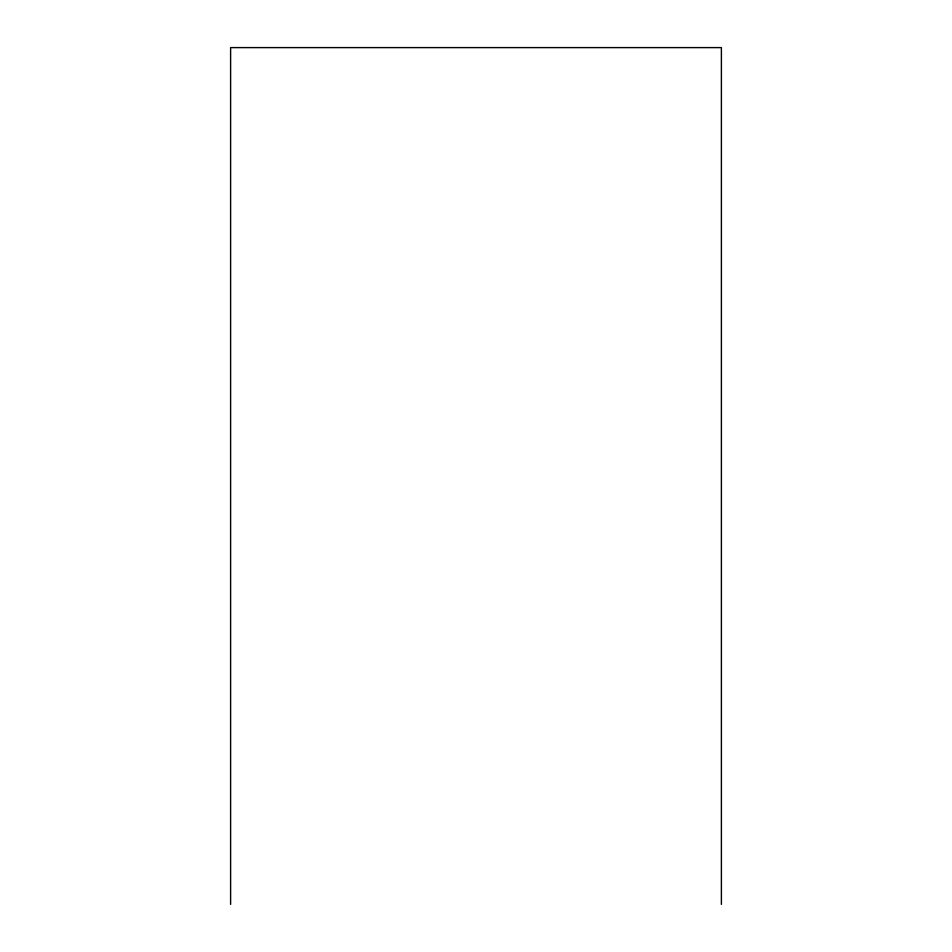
<?xml version="1.0" encoding="UTF-8"?>
<svg xmlns="http://www.w3.org/2000/svg" width="952" height="952" viewBox="0 0 952 952"><rect width="100%" height="100%" fill="white"/><g stroke="black" fill="none" stroke-linecap="round" stroke-linejoin="round"><path stroke-width="1.43" d="M721.39 904.4L721.39 47.6L230.61 47.6L230.61 904.4"/></g></svg>
